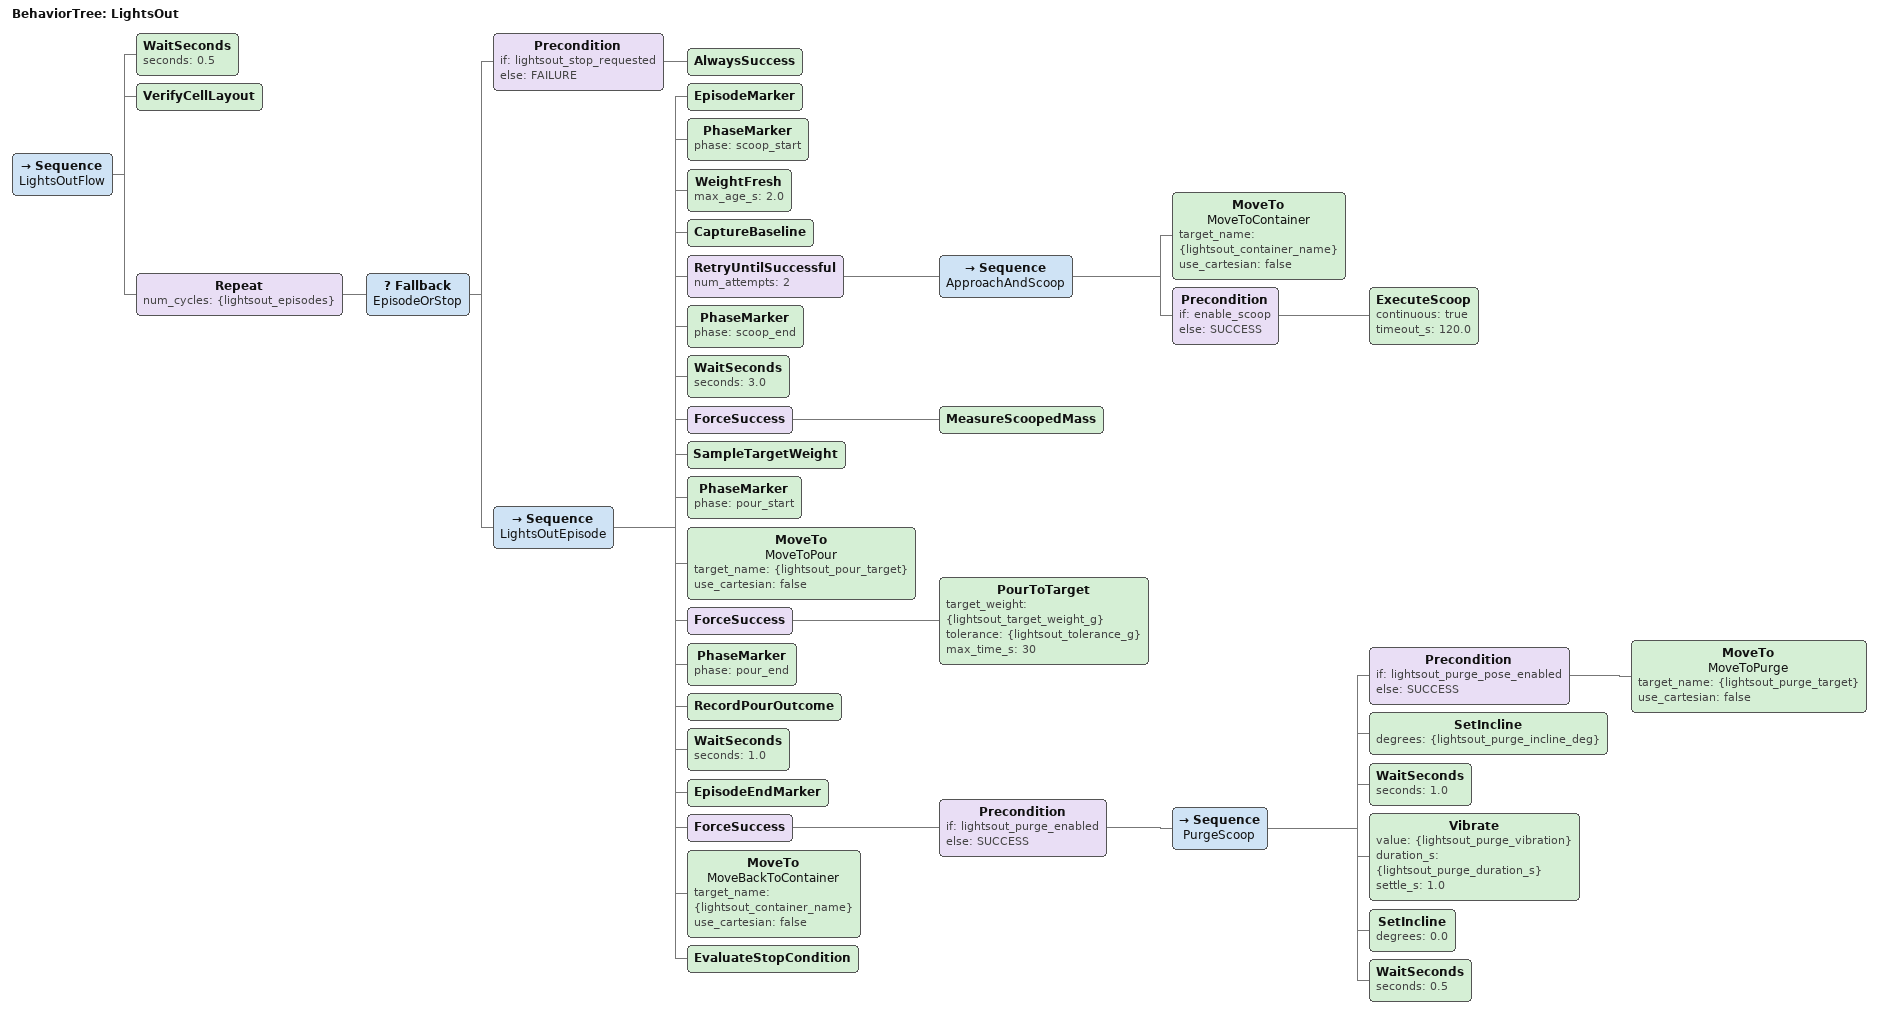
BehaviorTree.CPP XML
<root BTCPP_format="4" main_tree_to_execute="LightsOut">
  <BehaviorTree ID="LightsOut">
    <Sequence name="LightsOutFlow">
      <WaitSeconds seconds="0.5"/>
      <VerifyCellLayout/>
      <Repeat num_cycles="{lightsout_episodes}">
        <Fallback name="EpisodeOrStop">
          <Precondition if="lightsout_stop_requested" else="FAILURE">
            <AlwaysSuccess/>
          </Precondition>
          <Sequence name="LightsOutEpisode">
            <EpisodeMarker/>
            <PhaseMarker phase="scoop_start"/>
            <WeightFresh max_age_s="2.0"/>
            <CaptureBaseline/>
            <!-- Retry approach+scoop once so a one-off post-vibration preempt
                 does not end the whole session; still FAILURE after 2 attempts. -->
            <RetryUntilSuccessful num_attempts="2">
              <Sequence name="ApproachAndScoop">
                <MoveTo name="MoveToContainer" target_name="{lightsout_container_name}" use_cartesian="false"/>
                <Precondition if="enable_scoop" else="SUCCESS">
                  <ExecuteScoop continuous="true" timeout_s="120.0"/>
                </Precondition>
              </Sequence>
            </RetryUntilSuccessful>
            <PhaseMarker phase="scoop_end"/>
            <WaitSeconds seconds="3.0"/>
            <ForceSuccess>
              <MeasureScoopedMass/>
            </ForceSuccess>
            <SampleTargetWeight/>
            <PhaseMarker phase="pour_start"/>
            <MoveTo name="MoveToPour" target_name="{lightsout_pour_target}" use_cartesian="false"/>
            <ForceSuccess>
              <PourToTarget target_weight="{lightsout_target_weight_g}"
                            tolerance="{lightsout_tolerance_g}"
                            max_time_s="30"/>
            </ForceSuccess>
            <PhaseMarker phase="pour_end"/>
            <RecordPourOutcome/>
            <WaitSeconds seconds="1.0"/>
            <!-- Close MCAP before purge so residue dump does not pollute episode metrics. -->
            <EpisodeEndMarker/>
            <ForceSuccess>
              <Precondition if="lightsout_purge_enabled" else="SUCCESS">
                <Sequence name="PurgeScoop">
                  <Precondition if="lightsout_purge_pose_enabled" else="SUCCESS">
                    <MoveTo name="MoveToPurge" target_name="{lightsout_purge_target}" use_cartesian="false"/>
                  </Precondition>
                  <!-- joint_5 incline via /incline_control (working path). -->
                  <SetIncline degrees="{lightsout_purge_incline_deg}"/>
                  <WaitSeconds seconds="1.0"/>
                  <Vibrate value="{lightsout_purge_vibration}" duration_s="{lightsout_purge_duration_s}" settle_s="1.0"/>
                  <SetIncline degrees="0.0"/>
                  <WaitSeconds seconds="0.5"/>
                </Sequence>
              </Precondition>
            </ForceSuccess>
            <MoveTo name="MoveBackToContainer" target_name="{lightsout_container_name}" use_cartesian="false"/>
            <EvaluateStopCondition/>
          </Sequence>
        </Fallback>
      </Repeat>
    </Sequence>
  </BehaviorTree>
</root>
